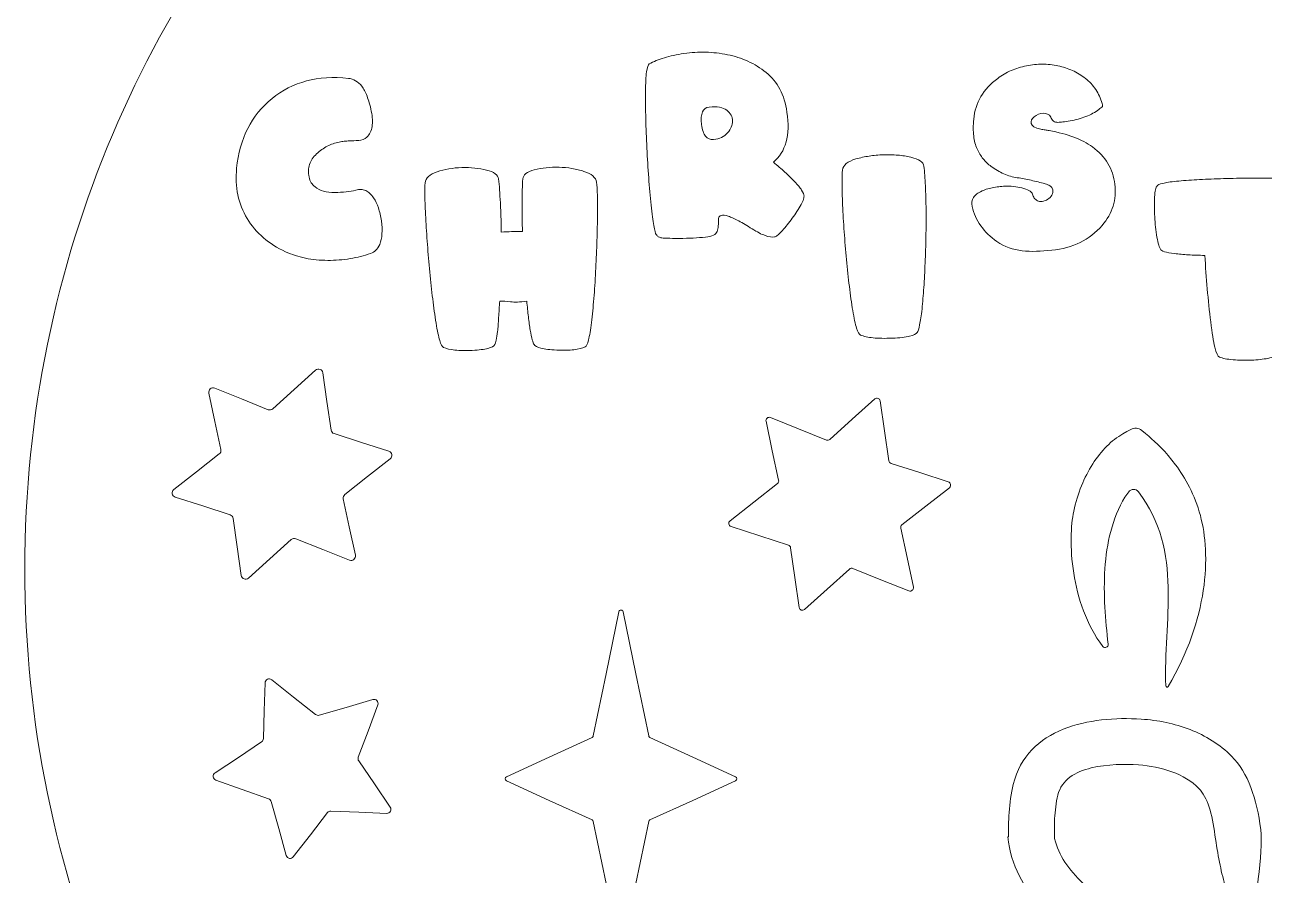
# Model space of a CAD drawing. Header units: inches. Extents: x -15.8 to -7.6, y -17.8 to -7.8.
# Drawn here: x -15.775 to -11.213, y -14.801 to -11.672 of the extents above; entities that cross this region are included whole.
import ezdxf

# ---------------------------------------------------------------- set-up
doc = ezdxf.new("R2010")
doc.units = ezdxf.units.IN
doc.header["$MEASUREMENT"] = 0
doc.layers.add('_U+0421_U+043B_U+043E_U+0439 1', color=7, linetype='Continuous')

# ---------------------------------------------------------------- blocks, each defined once
blk = doc.blocks.new('block 2')
at = {"layer": '_U+0421_U+043B_U+043E_U+0439 1', "lineweight": 0}
for points, knots in [([(-12.0964, -8.5201), (-12.3096, -8.051), (-12.8219, -7.8079), (-13.2484, -7.7804), (-13.675, -7.7529), (-14.0158, -7.941), (-13.8862, -8.3343), (-13.8533, -8.4345), (-13.8094, -8.551), (-13.7825, -8.6646), (-13.7555, -8.7781), (-13.7454, -8.8888), (-13.7802, -8.9773), (-13.8614, -9.1842), (-13.9328, -9.3203), (-13.9762, -9.4234), (-14.0196, -9.5264), (-14.0348, -9.5964), (-14.0037, -9.6712), (-13.9511, -9.7975), (-13.8723, -9.876), (-13.7764, -9.9181), (-13.6805, -9.9602), (-13.5674, -9.9659), (-13.4461, -9.9465), (-13.439, -9.9454), (-13.434, -9.9497), (-13.4324, -9.9551), (-13.4308, -9.9604), (-13.4325, -9.9669), (-13.439, -9.9699), (-13.6504, -10.0711), (-13.8517, -10.1897), (-14.0411, -10.324), (-14.2306, -10.4582), (-14.4081, -10.6081), (-14.5719, -10.7716), (-14.9436, -11.1429), (-15.2445, -11.585), (-15.4524, -12.076), (-15.6604, -12.567), (-15.7754, -13.1069), (-15.7754, -13.6736), (-15.7754, -14.2402), (-15.6604, -14.7799), (-15.4524, -15.2709), (-15.2445, -15.7619), (-14.9436, -16.2042), (-14.5719, -16.5756), (-14.2002, -16.9469), (-13.7575, -17.2474), (-13.2659, -17.4552), (-12.7743, -17.6629), (-12.2338, -17.7778), (-11.6667, -17.7778), (-11.0995, -17.7778), (-10.559, -17.6629), (-10.0674, -17.4552), (-9.5758, -17.2474), (-9.1331, -16.9469), (-8.7614, -16.5756), (-8.3897, -16.2042), (-8.0889, -15.7619), (-7.8809, -15.2709), (-7.673, -14.7799), (-7.5579, -14.2402), (-7.5579, -13.6736), (-7.5579, -13.1069), (-7.673, -12.567), (-7.8809, -12.076), (-8.0889, -11.585), (-8.3897, -11.1429), (-8.7614, -10.7716), (-8.9222, -10.6111), (-9.0962, -10.4637), (-9.2817, -10.3313), (-9.4672, -10.1989), (-9.6642, -10.0816), (-9.871, -9.9811), (-9.8755, -9.9789), (-9.8768, -9.9743), (-9.8756, -9.9705), (-9.8744, -9.9667), (-9.8709, -9.9636), (-9.8659, -9.9643), (-9.7491, -9.9802), (-9.6406, -9.972), (-9.5485, -9.9291), (-9.4564, -9.8861), (-9.3807, -9.8086), (-9.3297, -9.686), (-9.2985, -9.6112), (-9.3138, -9.5412), (-9.3572, -9.4382), (-9.4006, -9.3352), (-9.4722, -9.1991), (-9.5536, -8.9922), (-9.5883, -8.9036), (-9.5782, -8.793), (-9.5511, -8.6794), (-9.524, -8.5658), (-9.48, -8.4493), (-9.4471, -8.3491), (-9.3179, -7.957), (-9.6562, -7.7688), (-10.0808, -7.7948), (-10.5055, -7.8208), (-11.0165, -8.0611), (-11.2328, -8.5259), (-11.2333, -8.527), (-11.235, -8.5277), (-11.2368, -8.528), (-11.2385, -8.5283), (-11.2403, -8.5281), (-11.2409, -8.5275), (-11.2978, -8.4717), (-11.3644, -8.4282), (-11.4367, -8.3986), (-11.509, -8.369), (-11.587, -8.3534), (-11.6667, -8.3534), (-11.7446, -8.3534), (-11.821, -8.3684), (-11.8921, -8.3967), (-11.9631, -8.4251), (-12.0288, -8.4669), (-12.0852, -8.5205), (-12.0865, -8.5217), (-12.089, -8.5223), (-12.0913, -8.5222), (-12.0936, -8.5221), (-12.0958, -8.5214), (-12.0964, -8.5201)], [0, 0, 0, 0, 1, 1, 1, 2, 2, 2, 3, 3, 3, 4, 4, 4, 5, 5, 5, 6, 6, 6, 7, 7, 7, 8, 8, 8, 9, 9, 9, 10, 10, 10, 11, 11, 11, 12, 12, 12, 13, 13, 13, 14, 14, 14, 15, 15, 15, 16, 16, 16, 17, 17, 17, 18, 18, 18, 19, 19, 19, 20, 20, 20, 21, 21, 21, 22, 22, 22, 23, 23, 23, 24, 24, 24, 25, 25, 25, 26, 26, 26, 27, 27, 27, 28, 28, 28, 29, 29, 29, 30, 30, 30, 31, 31, 31, 32, 32, 32, 33, 33, 33, 34, 34, 34, 35, 35, 35, 36, 36, 36, 37, 37, 37, 38, 38, 38, 39, 39, 39, 40, 40, 40, 41, 41, 41, 42, 42, 42, 43, 43, 43, 44, 44, 44, 44]), ([(-13.0198, -12.1771), (-13.0048, -12.1894), (-12.9908, -12.2016), (-12.9778, -12.2136), (-12.9647, -12.2256), (-12.9526, -12.2375), (-12.9414, -12.2491), (-12.9302, -12.2608), (-12.9217, -12.271), (-12.9159, -12.2798), (-12.9102, -12.2886), (-12.9073, -12.2959), (-12.907, -12.3016), (-12.907, -12.3059), (-12.9082, -12.3112), (-12.9106, -12.3175), (-12.913, -12.3238), (-12.9166, -12.3311), (-12.9215, -12.3393), (-12.9263, -12.3476), (-12.9315, -12.356), (-12.9371, -12.3643), (-12.9427, -12.3727), (-12.9486, -12.3811), (-12.955, -12.3893), (-12.9611, -12.3976), (-12.9673, -12.4054), (-12.9733, -12.4127), (-12.9793, -12.42), (-12.9853, -12.4268), (-12.991, -12.433), (-12.9969, -12.4393), (-13.0019, -12.4439), (-13.006, -12.4469), (-13.01, -12.45), (-13.0131, -12.4516), (-13.0152, -12.452), (-13.0247, -12.4535), (-13.0364, -12.4519), (-13.0502, -12.447), (-13.0641, -12.4422), (-13.0801, -12.434), (-13.0983, -12.4224), (-13.1165, -12.4107), (-13.133, -12.4009), (-13.1476, -12.393), (-13.1622, -12.3852), (-13.175, -12.3794), (-13.1861, -12.3758), (-13.1969, -12.3722), (-13.2056, -12.3712), (-13.2116, -12.3727), (-13.2177, -12.3742), (-13.2211, -12.3781), (-13.2213, -12.3842), (-13.2217, -12.3946), (-13.2221, -12.4038), (-13.2229, -12.4118), (-13.2237, -12.4198), (-13.2249, -12.4266), (-13.2268, -12.4321), (-13.2289, -12.4376), (-13.2336, -12.4422), (-13.2408, -12.4457), (-13.248, -12.4492), (-13.2577, -12.4516), (-13.27, -12.4529), (-13.284, -12.4543), (-13.2991, -12.4555), (-13.3151, -12.4563), (-13.3312, -12.4571), (-13.3483, -12.4575), (-13.3663, -12.4575), (-13.3843, -12.4577), (-13.3991, -12.4575), (-13.4105, -12.457), (-13.4219, -12.4566), (-13.4299, -12.4558), (-13.4346, -12.455), (-13.438, -12.4543), (-13.4409, -12.4531), (-13.4436, -12.4512), (-13.4463, -12.4493), (-13.4488, -12.4467), (-13.4511, -12.4435), (-13.4539, -12.4395), (-13.4568, -12.4285), (-13.46, -12.4104), (-13.4631, -12.3924), (-13.4664, -12.3673), (-13.4698, -12.3351), (-13.4732, -12.3029), (-13.4762, -12.2692), (-13.4789, -12.2342), (-13.4815, -12.1992), (-13.4838, -12.1629), (-13.4855, -12.1254), (-13.4874, -12.0877), (-13.4887, -12.0516), (-13.4896, -12.017), (-13.4904, -11.9825), (-13.4908, -11.9494), (-13.4905, -11.9179), (-13.4903, -11.8863), (-13.4891, -11.8621), (-13.4868, -11.8451), (-13.4845, -11.8281), (-13.4812, -11.8183), (-13.477, -11.8158), (-13.4609, -11.8069), (-13.4422, -11.7992), (-13.4209, -11.7927), (-13.3996, -11.7862), (-13.3756, -11.7811), (-13.3489, -11.7772), (-13.3222, -11.7734), (-13.2955, -11.7718), (-13.2688, -11.7725), (-13.2422, -11.7732), (-13.2155, -11.7762), (-13.189, -11.7815), (-13.1625, -11.7868), (-13.1374, -11.7949), (-13.1137, -11.8059), (-13.0899, -11.8168), (-13.0675, -11.8306), (-13.0466, -11.8471), (-13.0258, -11.8637), (-13.0088, -11.8841), (-12.9959, -11.9084), (-12.9831, -11.9327), (-12.9743, -11.9609), (-12.9698, -11.9928), (-12.9637, -12.0354), (-12.9648, -12.0721), (-12.9732, -12.1028), (-12.9816, -12.1335), (-12.9972, -12.1583), (-13.0198, -12.1771), (-13.0198, -12.1771), (-13.0198, -12.1771), (-13.0198, -12.1771), (-13.0198, -12.1771), (-13.0198, -12.1771), (-13.0198, -12.1771)], [0, 0, 0, 0, 1, 1, 1, 2, 2, 2, 3, 3, 3, 4, 4, 4, 5, 5, 5, 6, 6, 6, 7, 7, 7, 8, 8, 8, 9, 9, 9, 10, 10, 10, 11, 11, 11, 12, 12, 12, 13, 13, 13, 14, 14, 14, 15, 15, 15, 16, 16, 16, 17, 17, 17, 18, 18, 18, 19, 19, 19, 20, 20, 20, 21, 21, 21, 22, 22, 22, 23, 23, 23, 24, 24, 24, 25, 25, 25, 26, 26, 26, 27, 27, 27, 28, 28, 28, 29, 29, 29, 30, 30, 30, 31, 31, 31, 32, 32, 32, 33, 33, 33, 34, 34, 34, 35, 35, 35, 36, 36, 36, 37, 37, 37, 38, 38, 38, 39, 39, 39, 40, 40, 40, 41, 41, 41, 42, 42, 42, 43, 43, 43, 44, 44, 44, 45, 45, 45, 46, 46, 46, 47, 47, 47, 48, 48, 48, 48]), ([(-11.9724, -12.0305), (-11.9756, -12.0308), (-11.9786, -12.0304), (-11.9814, -12.0296), (-11.9842, -12.0289), (-11.9868, -12.0276), (-11.9894, -12.0259), (-11.9923, -12.0238), (-11.994, -12.0213), (-11.9953, -12.0188), (-11.9966, -12.0164), (-11.9974, -12.0138), (-11.9987, -12.0115), (-12.0102, -11.9892), (-12.042, -11.9956), (-12.0596, -12.0098), (-12.0772, -12.0241), (-12.0805, -12.0462), (-12.0352, -12.0555), (-12.0301, -12.0566), (-12.025, -12.0575), (-12.0199, -12.0584), (-12.0148, -12.0593), (-12.0097, -12.0602), (-12.0046, -12.061), (-11.9709, -12.067), (-11.9408, -12.0749), (-11.9143, -12.0849), (-11.8878, -12.0949), (-11.8649, -12.107), (-11.8456, -12.1212), (-11.8214, -12.1386), (-11.8026, -12.1588), (-11.7888, -12.1817), (-11.7751, -12.2046), (-11.7665, -12.2303), (-11.7629, -12.2584), (-11.7593, -12.2866), (-11.7614, -12.3134), (-11.7693, -12.3387), (-11.7771, -12.364), (-11.7907, -12.3878), (-11.81, -12.4101), (-11.8327, -12.4366), (-11.8595, -12.4573), (-11.8904, -12.4725), (-11.9213, -12.4876), (-11.9563, -12.4971), (-11.9953, -12.5012), (-12.0341, -12.505), (-12.0704, -12.507), (-12.104, -12.503), (-12.1377, -12.499), (-12.1688, -12.4891), (-12.1972, -12.469), (-12.2213, -12.4518), (-12.2412, -12.4325), (-12.2564, -12.411), (-12.2717, -12.3895), (-12.2824, -12.3658), (-12.2883, -12.3398), (-12.2913, -12.3277), (-12.2896, -12.3169), (-12.2835, -12.3074), (-12.2773, -12.2979), (-12.2667, -12.2898), (-12.2519, -12.283), (-12.2453, -12.28), (-12.2383, -12.2774), (-12.231, -12.2752), (-12.2237, -12.2729), (-12.216, -12.2711), (-12.2082, -12.2699), (-12.2001, -12.2686), (-12.1923, -12.2675), (-12.1847, -12.2668), (-12.177, -12.2661), (-12.1696, -12.2656), (-12.1624, -12.2656), (-12.1503, -12.2654), (-12.1389, -12.2661), (-12.128, -12.2675), (-12.1172, -12.2689), (-12.1071, -12.2711), (-12.0975, -12.2741), (-12.0878, -12.2769), (-12.0801, -12.2802), (-12.0746, -12.2843), (-12.0691, -12.2883), (-12.0657, -12.293), (-12.0644, -12.2983), (-12.0632, -12.3038), (-12.0606, -12.3085), (-12.0571, -12.3123), (-12.0536, -12.3161), (-12.0492, -12.319), (-12.0441, -12.3207), (-12.0331, -12.3243), (-12.017, -12.3196), (-12.0055, -12.3104), (-11.9939, -12.3012), (-11.9868, -12.2875), (-11.9936, -12.2728), (-11.9951, -12.2694), (-11.9981, -12.2665), (-12.0025, -12.2638), (-12.0069, -12.2612), (-12.0127, -12.2589), (-12.0199, -12.2567), (-12.0371, -12.2519), (-12.0542, -12.2475), (-12.0712, -12.2438), (-12.0882, -12.24), (-12.1051, -12.2368), (-12.1221, -12.2343), (-12.1389, -12.2317), (-12.1553, -12.227), (-12.1714, -12.22), (-12.1874, -12.2131), (-12.2031, -12.204), (-12.2184, -12.1928), (-12.2294, -12.1849), (-12.2391, -12.1756), (-12.2477, -12.1648), (-12.2563, -12.154), (-12.2637, -12.1417), (-12.2701, -12.128), (-12.2763, -12.1144), (-12.2804, -12.0985), (-12.2825, -12.0804), (-12.2845, -12.0622), (-12.2845, -12.0418), (-12.2824, -12.0191), (-12.2794, -11.9886), (-12.2706, -11.9609), (-12.256, -11.9358), (-12.2413, -11.9108), (-12.2207, -11.8884), (-12.1942, -11.8687), (-12.1787, -11.8571), (-12.1622, -11.8474), (-12.1445, -11.8398), (-12.1269, -11.8321), (-12.1081, -11.8264), (-12.0882, -11.8226), (-12.0685, -11.8185), (-12.049, -11.8165), (-12.0297, -11.8165), (-12.0104, -11.8165), (-11.9913, -11.8185), (-11.9724, -11.8226), (-11.9538, -11.8264), (-11.9361, -11.8321), (-11.9192, -11.8398), (-11.9024, -11.8474), (-11.8865, -11.8571), (-11.8715, -11.8687), (-11.8564, -11.8804), (-11.8437, -11.8939), (-11.8334, -11.9094), (-11.823, -11.9249), (-11.8151, -11.9422), (-11.8096, -11.9615), (-11.8075, -11.9689), (-11.8075, -11.9716), (-11.8095, -11.9737), (-11.8116, -11.9758), (-11.8157, -11.9774), (-11.8219, -11.9827), (-11.8282, -11.988), (-11.8354, -11.9928), (-11.8434, -11.9973), (-11.8513, -12.0017), (-11.86, -12.0058), (-11.8694, -12.0094), (-11.8789, -12.0128), (-11.8886, -12.0158), (-11.8983, -12.0185), (-11.9081, -12.0211), (-11.9179, -12.0233), (-11.9279, -12.025), (-11.9379, -12.0267), (-11.9465, -12.028), (-11.954, -12.0289), (-11.9614, -12.0298), (-11.9675, -12.0303), (-11.9724, -12.0305), (-11.9724, -12.0305), (-11.9724, -12.0305), (-11.9724, -12.0305), (-11.9724, -12.0305), (-11.9724, -12.0305), (-11.9724, -12.0305)], [0, 0, 0, 0, 1, 1, 1, 2, 2, 2, 3, 3, 3, 4, 4, 4, 5, 5, 5, 6, 6, 6, 7, 7, 7, 8, 8, 8, 9, 9, 9, 10, 10, 10, 11, 11, 11, 12, 12, 12, 13, 13, 13, 14, 14, 14, 15, 15, 15, 16, 16, 16, 17, 17, 17, 18, 18, 18, 19, 19, 19, 20, 20, 20, 21, 21, 21, 22, 22, 22, 23, 23, 23, 24, 24, 24, 25, 25, 25, 26, 26, 26, 27, 27, 27, 28, 28, 28, 29, 29, 29, 30, 30, 30, 31, 31, 31, 32, 32, 32, 33, 33, 33, 34, 34, 34, 35, 35, 35, 36, 36, 36, 37, 37, 37, 38, 38, 38, 39, 39, 39, 40, 40, 40, 41, 41, 41, 42, 42, 42, 43, 43, 43, 44, 44, 44, 45, 45, 45, 46, 46, 46, 47, 47, 47, 48, 48, 48, 49, 49, 49, 50, 50, 50, 51, 51, 51, 52, 52, 52, 53, 53, 53, 54, 54, 54, 55, 55, 55, 56, 56, 56, 57, 57, 57, 58, 58, 58, 59, 59, 59, 60, 60, 60, 61, 61, 61, 62, 62, 62, 63, 63, 63, 64, 64, 64, 64]), ([(-14.5808, -12.0987), (-14.5872, -12.0992), (-14.5934, -12.0997), (-14.5996, -12.1004), (-14.6058, -12.1011), (-14.612, -12.1019), (-14.6181, -12.103), (-14.6334, -12.1059), (-14.648, -12.1111), (-14.6619, -12.1184), (-14.6758, -12.1257), (-14.6889, -12.1352), (-14.7012, -12.1466), (-14.7138, -12.158), (-14.7223, -12.171), (-14.7269, -12.1852), (-14.7316, -12.1995), (-14.7322, -12.215), (-14.7288, -12.2317), (-14.7273, -12.2396), (-14.7247, -12.2465), (-14.721, -12.2525), (-14.7172, -12.2585), (-14.7125, -12.2637), (-14.7068, -12.2682), (-14.6978, -12.2752), (-14.6874, -12.2805), (-14.6753, -12.2839), (-14.6633, -12.2873), (-14.6497, -12.2889), (-14.6347, -12.2885), (-14.6196, -12.2883), (-14.6055, -12.2877), (-14.5925, -12.2863), (-14.5794, -12.285), (-14.5675, -12.283), (-14.5566, -12.28), (-14.5503, -12.2783), (-14.5441, -12.2774), (-14.5381, -12.2775), (-14.5321, -12.2777), (-14.5263, -12.279), (-14.5206, -12.2817), (-14.5151, -12.2843), (-14.5099, -12.2879), (-14.505, -12.2924), (-14.5001, -12.297), (-14.4956, -12.3025), (-14.4913, -12.3088), (-14.4843, -12.3194), (-14.4785, -12.3317), (-14.4738, -12.3457), (-14.4691, -12.3598), (-14.4655, -12.3756), (-14.4629, -12.3931), (-14.4604, -12.4105), (-14.4596, -12.4264), (-14.4606, -12.4408), (-14.4616, -12.4552), (-14.4644, -12.4681), (-14.4689, -12.4795), (-14.4727, -12.4889), (-14.4774, -12.496), (-14.4831, -12.5014), (-14.4887, -12.5068), (-14.4951, -12.5105), (-14.5024, -12.513), (-14.5265, -12.5211), (-14.5517, -12.5275), (-14.5779, -12.5319), (-14.6042, -12.5363), (-14.6317, -12.5386), (-14.6605, -12.5384), (-14.6894, -12.5384), (-14.7166, -12.5357), (-14.7424, -12.5303), (-14.7681, -12.525), (-14.7924, -12.517), (-14.8153, -12.5067), (-14.8461, -12.4929), (-14.8733, -12.4757), (-14.8969, -12.4553), (-14.9206, -12.4349), (-14.9406, -12.4111), (-14.9569, -12.3842), (-14.9733, -12.3573), (-14.9847, -12.3284), (-14.9912, -12.2976), (-14.9977, -12.2668), (-14.9991, -12.2341), (-14.9955, -12.1996), (-14.99, -12.1447), (-14.9764, -12.096), (-14.9546, -12.0533), (-14.9329, -12.0105), (-14.9031, -11.9738), (-14.8654, -11.9429), (-14.8278, -11.9122), (-14.7855, -11.8907), (-14.7386, -11.8783), (-14.6917, -11.866), (-14.6402, -11.8628), (-14.5842, -11.8687), (-14.5749, -11.8696), (-14.5661, -11.8724), (-14.5578, -11.8773), (-14.5495, -11.8822), (-14.5418, -11.8891), (-14.5346, -11.898), (-14.5276, -11.9066), (-14.5212, -11.9186), (-14.5154, -11.9339), (-14.5097, -11.9491), (-14.5045, -11.9676), (-14.4998, -11.9895), (-14.4951, -12.0111), (-14.4942, -12.0299), (-14.497, -12.0458), (-14.4997, -12.0618), (-14.5062, -12.0748), (-14.5164, -12.0848), (-14.5242, -12.0926), (-14.5349, -12.0958), (-14.5464, -12.0972), (-14.5578, -12.0985), (-14.57, -12.0981), (-14.5808, -12.0987), (-14.5808, -12.0987), (-14.5808, -12.0987), (-14.5808, -12.0987), (-14.5808, -12.0987), (-14.5808, -12.0987), (-14.5808, -12.0987)], [0, 0, 0, 0, 1, 1, 1, 2, 2, 2, 3, 3, 3, 4, 4, 4, 5, 5, 5, 6, 6, 6, 7, 7, 7, 8, 8, 8, 9, 9, 9, 10, 10, 10, 11, 11, 11, 12, 12, 12, 13, 13, 13, 14, 14, 14, 15, 15, 15, 16, 16, 16, 17, 17, 17, 18, 18, 18, 19, 19, 19, 20, 20, 20, 21, 21, 21, 22, 22, 22, 23, 23, 23, 24, 24, 24, 25, 25, 25, 26, 26, 26, 27, 27, 27, 28, 28, 28, 29, 29, 29, 30, 30, 30, 31, 31, 31, 32, 32, 32, 33, 33, 33, 34, 34, 34, 35, 35, 35, 36, 36, 36, 37, 37, 37, 38, 38, 38, 39, 39, 39, 40, 40, 40, 41, 41, 41, 42, 42, 42, 43, 43, 43, 44, 44, 44, 44]), ([(-13.2399, -12.0937), (-13.2289, -12.0926), (-13.2192, -12.09), (-13.2106, -12.0858), (-13.2021, -12.0817), (-13.1948, -12.0761), (-13.1886, -12.0691), (-13.1825, -12.0623), (-13.1778, -12.0552), (-13.1747, -12.0479), (-13.1717, -12.0406), (-13.1702, -12.0331), (-13.1704, -12.0255), (-13.1704, -12.0178), (-13.1722, -12.0107), (-13.1757, -12.0042), (-13.1792, -11.9976), (-13.1844, -11.9916), (-13.1912, -11.9861), (-13.1982, -11.9806), (-13.2071, -11.9769), (-13.2179, -11.9749), (-13.2287, -11.9729), (-13.2414, -11.9727), (-13.256, -11.9742), (-13.2679, -11.9757), (-13.2762, -11.9817), (-13.2809, -11.9924), (-13.2856, -12.003), (-13.2868, -12.0183), (-13.2845, -12.0382), (-13.2819, -12.0581), (-13.2769, -12.0726), (-13.2695, -12.0818), (-13.2621, -12.091), (-13.2522, -12.0949), (-13.2399, -12.0937), (-13.2399, -12.0937), (-13.2399, -12.0937), (-13.2399, -12.0937), (-13.2399, -12.0937), (-13.2399, -12.0937), (-13.2399, -12.0937)], [0, 0, 0, 0, 1, 1, 1, 2, 2, 2, 3, 3, 3, 4, 4, 4, 5, 5, 5, 6, 6, 6, 7, 7, 7, 8, 8, 8, 9, 9, 9, 10, 10, 10, 11, 11, 11, 12, 12, 12, 13, 13, 13, 14, 14, 14, 14]), ([(-12.4906, -12.804), (-12.494, -12.8095), (-12.5031, -12.8142), (-12.5183, -12.8177), (-12.5334, -12.8213), (-12.5546, -12.8237), (-12.5822, -12.8248), (-12.6096, -12.8258), (-12.633, -12.8254), (-12.6524, -12.8235), (-12.6719, -12.8216), (-12.6874, -12.8182), (-12.6988, -12.8133), (-12.7039, -12.8112), (-12.7089, -12.8026), (-12.7137, -12.7876), (-12.7185, -12.7726), (-12.7232, -12.7511), (-12.7277, -12.7231), (-12.7321, -12.6954), (-12.7364, -12.6658), (-12.7403, -12.6345), (-12.7442, -12.6032), (-12.7478, -12.5702), (-12.751, -12.5355), (-12.7542, -12.5007), (-12.7569, -12.4666), (-12.7593, -12.4332), (-12.7616, -12.3997), (-12.7635, -12.3669), (-12.765, -12.3347), (-12.7665, -12.3025), (-12.7672, -12.2757), (-12.7673, -12.2543), (-12.7673, -12.2328), (-12.7667, -12.2167), (-12.7654, -12.2059), (-12.7643, -12.197), (-12.7597, -12.1892), (-12.7515, -12.1824), (-12.7432, -12.1756), (-12.7315, -12.1699), (-12.7162, -12.1652), (-12.7007, -12.1608), (-12.6845, -12.1572), (-12.6676, -12.1546), (-12.6507, -12.152), (-12.6331, -12.1504), (-12.6149, -12.15), (-12.5964, -12.1494), (-12.5788, -12.1498), (-12.562, -12.1513), (-12.5452, -12.1527), (-12.5292, -12.1553), (-12.5139, -12.1589), (-12.4987, -12.1625), (-12.487, -12.1669), (-12.479, -12.1724), (-12.4709, -12.1778), (-12.4664, -12.1843), (-12.4656, -12.1919), (-12.4633, -12.2129), (-12.4615, -12.2368), (-12.4602, -12.2637), (-12.4589, -12.2906), (-12.4582, -12.3205), (-12.458, -12.3533), (-12.4578, -12.3861), (-12.4579, -12.4188), (-12.4584, -12.4512), (-12.4589, -12.4836), (-12.4599, -12.5158), (-12.4614, -12.5477), (-12.4626, -12.5797), (-12.4642, -12.6098), (-12.4661, -12.638), (-12.468, -12.6662), (-12.4703, -12.6926), (-12.4728, -12.7172), (-12.4756, -12.7417), (-12.4785, -12.7611), (-12.4816, -12.7755), (-12.4846, -12.7899), (-12.4876, -12.7994), (-12.4906, -12.804), (-12.4906, -12.804), (-12.4906, -12.804), (-12.4906, -12.804), (-12.4906, -12.804), (-12.4906, -12.804), (-12.4906, -12.804)], [0, 0, 0, 0, 1, 1, 1, 2, 2, 2, 3, 3, 3, 4, 4, 4, 5, 5, 5, 6, 6, 6, 7, 7, 7, 8, 8, 8, 9, 9, 9, 10, 10, 10, 11, 11, 11, 12, 12, 12, 13, 13, 13, 14, 14, 14, 15, 15, 15, 16, 16, 16, 17, 17, 17, 18, 18, 18, 19, 19, 19, 20, 20, 20, 21, 21, 21, 22, 22, 22, 23, 23, 23, 24, 24, 24, 25, 25, 25, 26, 26, 26, 27, 27, 27, 28, 28, 28, 29, 29, 29, 30, 30, 30, 30]), ([(-14.0456, -12.8485), (-14.0486, -12.8542), (-14.0569, -12.8589), (-14.0706, -12.8624), (-14.0843, -12.866), (-14.1035, -12.8684), (-14.1283, -12.8697), (-14.1531, -12.8707), (-14.1743, -12.8704), (-14.1919, -12.8686), (-14.2095, -12.8668), (-14.2235, -12.8635), (-14.2339, -12.8587), (-14.2388, -12.8565), (-14.2435, -12.848), (-14.248, -12.833), (-14.2526, -12.818), (-14.257, -12.7966), (-14.2615, -12.7689), (-14.2659, -12.7411), (-14.2701, -12.7116), (-14.2739, -12.6803), (-14.2778, -12.6491), (-14.2814, -12.6162), (-14.2848, -12.5816), (-14.288, -12.5471), (-14.2909, -12.5131), (-14.2933, -12.4798), (-14.2958, -12.4464), (-14.298, -12.4137), (-14.2997, -12.3817), (-14.3014, -12.3497), (-14.3024, -12.323), (-14.3028, -12.3016), (-14.3032, -12.2802), (-14.3028, -12.2642), (-14.3018, -12.2534), (-14.3011, -12.2445), (-14.2971, -12.2366), (-14.2897, -12.2298), (-14.2824, -12.2231), (-14.2717, -12.2173), (-14.2577, -12.2127), (-14.2439, -12.208), (-14.2294, -12.2043), (-14.2142, -12.2017), (-14.1989, -12.199), (-14.183, -12.1974), (-14.1665, -12.197), (-14.15, -12.1966), (-14.1342, -12.1971), (-14.119, -12.1986), (-14.1038, -12.2001), (-14.0893, -12.2025), (-14.0753, -12.2059), (-14.0615, -12.2095), (-14.0509, -12.214), (-14.0436, -12.2194), (-14.0362, -12.2248), (-14.0321, -12.2311), (-14.0312, -12.2385), (-14.03, -12.2508), (-14.0288, -12.2643), (-14.0277, -12.2789), (-14.0267, -12.2936), (-14.0257, -12.3095), (-14.0249, -12.3266), (-14.024, -12.3436), (-14.0233, -12.361), (-14.0227, -12.379), (-14.0221, -12.3969), (-14.0217, -12.4154), (-14.0215, -12.4342), (-14.009, -12.4336), (-13.9962, -12.4331), (-13.9833, -12.4326), (-13.9703, -12.4322), (-13.957, -12.4319), (-13.9434, -12.4317), (-13.9441, -12.4128), (-13.9445, -12.3946), (-13.9448, -12.3769), (-13.945, -12.3592), (-13.9451, -12.3421), (-13.9451, -12.3254), (-13.9449, -12.3086), (-13.9446, -12.2931), (-13.9441, -12.2786), (-13.9437, -12.2642), (-13.943, -12.2508), (-13.9422, -12.2385), (-13.9417, -12.2311), (-13.9379, -12.2245), (-13.9308, -12.2189), (-13.9237, -12.2133), (-13.9133, -12.2087), (-13.8998, -12.2051), (-13.886, -12.2015), (-13.8716, -12.1989), (-13.8565, -12.1974), (-13.8414, -12.1958), (-13.8256, -12.1953), (-13.809, -12.1957), (-13.7925, -12.1962), (-13.7766, -12.1976), (-13.7613, -12.2002), (-13.7459, -12.2027), (-13.7312, -12.2063), (-13.717, -12.211), (-13.703, -12.2154), (-13.6921, -12.2211), (-13.6843, -12.2278), (-13.6766, -12.2345), (-13.672, -12.2423), (-13.6708, -12.2512), (-13.6693, -12.262), (-13.6683, -12.2782), (-13.6678, -12.2997), (-13.6673, -12.3212), (-13.6672, -12.348), (-13.6674, -12.38), (-13.6678, -12.412), (-13.6685, -12.4447), (-13.6697, -12.4781), (-13.6708, -12.5114), (-13.6723, -12.5454), (-13.6742, -12.5799), (-13.6759, -12.6147), (-13.6781, -12.6476), (-13.6807, -12.6788), (-13.6833, -12.71), (-13.6863, -12.7394), (-13.6894, -12.7672), (-13.6928, -12.7949), (-13.6964, -12.8163), (-13.7003, -12.8313), (-13.7042, -12.8463), (-13.7083, -12.8548), (-13.7128, -12.857), (-13.7227, -12.8618), (-13.7365, -12.8652), (-13.754, -12.8671), (-13.7715, -12.869), (-13.7927, -12.8695), (-13.8175, -12.8684), (-13.8423, -12.8673), (-13.8615, -12.865), (-13.8753, -12.8616), (-13.8892, -12.8581), (-13.8976, -12.8536), (-13.901, -12.8481), (-13.9029, -12.8449), (-13.9053, -12.839), (-13.9077, -12.8302), (-13.9102, -12.8214), (-13.9127, -12.8097), (-13.915, -12.7951), (-13.9174, -12.7803), (-13.9196, -12.764), (-13.9217, -12.7461), (-13.9238, -12.7283), (-13.9258, -12.7089), (-13.9278, -12.688), (-13.9536, -12.693), (-13.9725, -12.6924), (-13.9879, -12.6909), (-14.0033, -12.6893), (-14.0153, -12.6869), (-14.0274, -12.6884), (-14.0287, -12.7076), (-14.0298, -12.729), (-14.0311, -12.7488), (-14.0323, -12.7686), (-14.0336, -12.7869), (-14.035, -12.7998), (-14.0367, -12.8129), (-14.0385, -12.8235), (-14.0403, -12.8316), (-14.0421, -12.8397), (-14.0439, -12.8453), (-14.0456, -12.8485), (-14.0456, -12.8485), (-14.0456, -12.8485), (-14.0456, -12.8485), (-14.0456, -12.8485), (-14.0456, -12.8485), (-14.0456, -12.8485)], [0, 0, 0, 0, 1, 1, 1, 2, 2, 2, 3, 3, 3, 4, 4, 4, 5, 5, 5, 6, 6, 6, 7, 7, 7, 8, 8, 8, 9, 9, 9, 10, 10, 10, 11, 11, 11, 12, 12, 12, 13, 13, 13, 14, 14, 14, 15, 15, 15, 16, 16, 16, 17, 17, 17, 18, 18, 18, 19, 19, 19, 20, 20, 20, 21, 21, 21, 22, 22, 22, 23, 23, 23, 24, 24, 24, 25, 25, 25, 26, 26, 26, 27, 27, 27, 28, 28, 28, 29, 29, 29, 30, 30, 30, 31, 31, 31, 32, 32, 32, 33, 33, 33, 34, 34, 34, 35, 35, 35, 36, 36, 36, 37, 37, 37, 38, 38, 38, 39, 39, 39, 40, 40, 40, 41, 41, 41, 42, 42, 42, 43, 43, 43, 44, 44, 44, 45, 45, 45, 46, 46, 46, 47, 47, 47, 48, 48, 48, 49, 49, 49, 50, 50, 50, 51, 51, 51, 52, 52, 52, 53, 53, 53, 54, 54, 54, 55, 55, 55, 56, 56, 56, 57, 57, 57, 58, 58, 58, 59, 59, 59, 60, 60, 60, 61, 61, 61, 62, 62, 62, 62]), ([(-11.1671, -12.8849), (-11.169, -12.8877), (-11.1725, -12.8903), (-11.1778, -12.8927), (-11.1831, -12.8951), (-11.1902, -12.8972), (-11.1994, -12.8989), (-11.2083, -12.9006), (-11.2178, -12.902), (-11.228, -12.9031), (-11.2382, -12.9042), (-11.249, -12.905), (-11.2604, -12.9057), (-11.2717, -12.9061), (-11.2829, -12.9061), (-11.2941, -12.9058), (-11.3054, -12.9055), (-11.3166, -12.9048), (-11.3278, -12.904), (-11.3389, -12.9031), (-11.3485, -12.9019), (-11.3568, -12.9002), (-11.3652, -12.8986), (-11.3722, -12.8966), (-11.3779, -12.8942), (-11.384, -12.8915), (-11.3898, -12.8794), (-11.3951, -12.8579), (-11.4005, -12.8364), (-11.4054, -12.8055), (-11.4101, -12.765), (-11.415, -12.7248), (-11.4192, -12.6842), (-11.4228, -12.6434), (-11.4264, -12.6026), (-11.4294, -12.5615), (-11.4317, -12.5202), (-11.4534, -12.5198), (-11.4735, -12.519), (-11.4922, -12.5179), (-11.5108, -12.5168), (-11.528, -12.5153), (-11.5437, -12.5134), (-11.5594, -12.5117), (-11.5715, -12.5095), (-11.5801, -12.5068), (-11.5886, -12.5041), (-11.5937, -12.5009), (-11.5954, -12.4973), (-11.5982, -12.4918), (-11.6007, -12.4846), (-11.6031, -12.4757), (-11.6054, -12.4668), (-11.6075, -12.4562), (-11.6094, -12.444), (-11.6113, -12.4317), (-11.6129, -12.4192), (-11.6141, -12.4065), (-11.6154, -12.3939), (-11.6162, -12.3811), (-11.6166, -12.3681), (-11.6173, -12.3552), (-11.6176, -12.3429), (-11.6175, -12.3312), (-11.6175, -12.3195), (-11.6171, -12.3084), (-11.6162, -12.2978), (-11.6154, -12.2875), (-11.614, -12.2794), (-11.6121, -12.2735), (-11.6103, -12.2675), (-11.6079, -12.2637), (-11.6052, -12.2618), (-11.6007, -12.2589), (-11.5914, -12.2558), (-11.5771, -12.253), (-11.5628, -12.2502), (-11.5435, -12.2476), (-11.5191, -12.2457), (-11.4947, -12.2438), (-11.4685, -12.2421), (-11.4405, -12.2407), (-11.4124, -12.2393), (-11.3825, -12.2381), (-11.3507, -12.2373), (-11.3191, -12.2364), (-11.2872, -12.2359), (-11.255, -12.2357), (-11.2228, -12.2355), (-11.1902, -12.2356), (-11.1574, -12.236), (-11.1247, -12.2362), (-11.0949, -12.2367), (-11.0681, -12.2376), (-11.0412, -12.2384), (-11.0172, -12.2396), (-10.9962, -12.2411), (-10.988, -12.2415), (-10.981, -12.2453), (-10.9752, -12.2525), (-10.9695, -12.2596), (-10.9651, -12.2701), (-10.9619, -12.2838), (-10.9589, -12.2976), (-10.9569, -12.312), (-10.9558, -12.3271), (-10.9548, -12.3421), (-10.9547, -12.3578), (-10.9555, -12.3741), (-10.9564, -12.3904), (-10.9579, -12.4184), (-10.9627, -12.443), (-10.9675, -12.4676), (-10.9757, -12.4887), (-10.9899, -12.491), (-10.9899, -12.491), (-11.0482, -12.5009), (-11.0482, -12.5009), (-11.0482, -12.5009), (-11.1065, -12.5109), (-11.1065, -12.5109), (-11.1065, -12.5109), (-11.122, -12.5134), (-11.122, -12.5134), (-11.122, -12.5134), (-11.1374, -12.516), (-11.1374, -12.516), (-11.1379, -12.5571), (-11.1388, -12.5974), (-11.1404, -12.637), (-11.1419, -12.6766), (-11.144, -12.7155), (-11.1468, -12.7536), (-11.1493, -12.7919), (-11.1524, -12.8219), (-11.1558, -12.8437), (-11.1593, -12.8655), (-11.1631, -12.8792), (-11.1671, -12.8849), (-11.1671, -12.8849), (-11.1671, -12.8849), (-11.1671, -12.8849), (-11.1671, -12.8849), (-11.1671, -12.8849), (-11.1671, -12.8849)], [0, 0, 0, 0, 1, 1, 1, 2, 2, 2, 3, 3, 3, 4, 4, 4, 5, 5, 5, 6, 6, 6, 7, 7, 7, 8, 8, 8, 9, 9, 9, 10, 10, 10, 11, 11, 11, 12, 12, 12, 13, 13, 13, 14, 14, 14, 15, 15, 15, 16, 16, 16, 17, 17, 17, 18, 18, 18, 19, 19, 19, 20, 20, 20, 21, 21, 21, 22, 22, 22, 23, 23, 23, 24, 24, 24, 25, 25, 25, 26, 26, 26, 27, 27, 27, 28, 28, 28, 29, 29, 29, 30, 30, 30, 31, 31, 31, 32, 32, 32, 33, 33, 33, 34, 34, 34, 35, 35, 35, 36, 36, 36, 37, 37, 37, 38, 38, 38, 39, 39, 39, 40, 40, 40, 41, 41, 41, 42, 42, 42, 43, 43, 43, 44, 44, 44, 45, 45, 45, 46, 46, 46, 47, 47, 47, 48, 48, 48, 48]), ([(-14.6783, -12.9523), (-14.6783, -12.9523), (-14.6631, -13.0575), (-14.6631, -13.0575), (-14.6631, -13.0575), (-14.648, -13.1627), (-14.648, -13.1627), (-14.6475, -13.1657), (-14.6462, -13.1685), (-14.6444, -13.1707), (-14.6425, -13.1729), (-14.64, -13.1747), (-14.637, -13.1756), (-14.637, -13.1756), (-14.5361, -13.2082), (-14.5361, -13.2082), (-14.5361, -13.2082), (-14.4351, -13.2408), (-14.4351, -13.2408), (-14.429, -13.2428), (-14.4253, -13.2478), (-14.4243, -13.2532), (-14.4233, -13.2587), (-14.4251, -13.2647), (-14.4301, -13.2686), (-14.4301, -13.2686), (-14.5136, -13.3342), (-14.5136, -13.3342), (-14.5136, -13.3342), (-14.5971, -13.3998), (-14.5971, -13.3998), (-14.5995, -13.4017), (-14.6013, -13.4041), (-14.6023, -13.4069), (-14.6033, -13.4097), (-14.6035, -13.4127), (-14.6029, -13.4157), (-14.6029, -13.4157), (-14.5808, -13.5194), (-14.5808, -13.5194), (-14.5808, -13.5194), (-14.5586, -13.6232), (-14.5586, -13.6232), (-14.5573, -13.6294), (-14.5597, -13.6352), (-14.564, -13.6387), (-14.5682, -13.6423), (-14.5743, -13.6437), (-14.5802, -13.6414), (-14.5802, -13.6414), (-14.6789, -13.6019), (-14.6789, -13.6019), (-14.6789, -13.6019), (-14.7777, -13.5625), (-14.7777, -13.5625), (-14.7805, -13.5614), (-14.7835, -13.5611), (-14.7864, -13.5616), (-14.7893, -13.5622), (-14.792, -13.5635), (-14.7943, -13.5655), (-14.7943, -13.5655), (-14.8732, -13.6364), (-14.8732, -13.6364), (-14.8732, -13.6364), (-14.952, -13.7074), (-14.952, -13.7074), (-14.9568, -13.7117), (-14.963, -13.7124), (-14.9682, -13.7105), (-14.9734, -13.7086), (-14.9777, -13.7041), (-14.9786, -13.6978), (-14.9786, -13.6978), (-14.9936, -13.5928), (-14.9936, -13.5928), (-14.9936, -13.5928), (-15.0085, -13.4878), (-15.0085, -13.4878), (-15.009, -13.4848), (-15.0103, -13.482), (-15.0121, -13.4798), (-15.014, -13.4775), (-15.0165, -13.4758), (-15.0194, -13.4749), (-15.0194, -13.4749), (-15.1206, -13.4421), (-15.1206, -13.4421), (-15.1206, -13.4421), (-15.2218, -13.4093), (-15.2218, -13.4093), (-15.2279, -13.4073), (-15.2316, -13.4023), (-15.2326, -13.3969), (-15.2336, -13.3914), (-15.2317, -13.3854), (-15.2267, -13.3815), (-15.2267, -13.3815), (-15.143, -13.3161), (-15.143, -13.3161), (-15.143, -13.3161), (-15.0594, -13.2507), (-15.0594, -13.2507), (-15.057, -13.2488), (-15.0552, -13.2463), (-15.0542, -13.2436), (-15.0532, -13.2408), (-15.053, -13.2378), (-15.0536, -13.2348), (-15.0536, -13.2348), (-15.0757, -13.1309), (-15.0757, -13.1309), (-15.0757, -13.1309), (-15.0978, -13.027), (-15.0978, -13.027), (-15.0992, -13.0207), (-15.0967, -13.015), (-15.0925, -13.0114), (-15.0882, -13.0078), (-15.0822, -13.0064), (-15.0762, -13.0088), (-15.0762, -13.0088), (-14.9778, -13.0483), (-14.9778, -13.0483), (-14.9778, -13.0483), (-14.8793, -13.0879), (-14.8793, -13.0879), (-14.8764, -13.089), (-14.8734, -13.0893), (-14.8705, -13.0888), (-14.8676, -13.0883), (-14.8649, -13.087), (-14.8626, -13.0849), (-14.8626, -13.0849), (-14.7837, -13.0138), (-14.7837, -13.0138), (-14.7837, -13.0138), (-14.7048, -12.9427), (-14.7048, -12.9427), (-14.7001, -12.9384), (-14.6939, -12.9376), (-14.6887, -12.9395), (-14.6835, -12.9414), (-14.6792, -12.946), (-14.6783, -12.9523)], [0, 0, 0, 0, 1, 1, 1, 2, 2, 2, 3, 3, 3, 4, 4, 4, 5, 5, 5, 6, 6, 6, 7, 7, 7, 8, 8, 8, 9, 9, 9, 10, 10, 10, 11, 11, 11, 12, 12, 12, 13, 13, 13, 14, 14, 14, 15, 15, 15, 16, 16, 16, 17, 17, 17, 18, 18, 18, 19, 19, 19, 20, 20, 20, 21, 21, 21, 22, 22, 22, 23, 23, 23, 24, 24, 24, 25, 25, 25, 26, 26, 26, 27, 27, 27, 28, 28, 28, 29, 29, 29, 30, 30, 30, 31, 31, 31, 32, 32, 32, 33, 33, 33, 34, 34, 34, 35, 35, 35, 36, 36, 36, 37, 37, 37, 38, 38, 38, 39, 39, 39, 40, 40, 40, 41, 41, 41, 42, 42, 42, 43, 43, 43, 44, 44, 44, 45, 45, 45, 46, 46, 46, 47, 47, 47, 48, 48, 48, 48]), ([(-12.6265, -13.0558), (-12.6265, -13.0558), (-12.6108, -13.1657), (-12.6108, -13.1657), (-12.6108, -13.1657), (-12.5952, -13.2755), (-12.5952, -13.2755), (-12.5948, -13.2779), (-12.5939, -13.28), (-12.5924, -13.2817), (-12.591, -13.2834), (-12.589, -13.2847), (-12.5868, -13.2854), (-12.5868, -13.2854), (-12.4814, -13.3195), (-12.4814, -13.3195), (-12.4814, -13.3195), (-12.3759, -13.3536), (-12.3759, -13.3536), (-12.3712, -13.3551), (-12.3684, -13.3589), (-12.3676, -13.363), (-12.3669, -13.3672), (-12.3683, -13.3718), (-12.3721, -13.3748), (-12.3721, -13.3748), (-12.4593, -13.4433), (-12.4593, -13.4433), (-12.4593, -13.4433), (-12.5465, -13.5118), (-12.5465, -13.5118), (-12.5484, -13.5132), (-12.5497, -13.5151), (-12.5505, -13.5172), (-12.5512, -13.5193), (-12.5514, -13.5217), (-12.5509, -13.5239), (-12.5509, -13.5239), (-12.5278, -13.6323), (-12.5278, -13.6323), (-12.5278, -13.6323), (-12.5047, -13.7406), (-12.5047, -13.7406), (-12.5037, -13.7454), (-12.5056, -13.7498), (-12.5088, -13.7525), (-12.512, -13.7552), (-12.5167, -13.7563), (-12.5212, -13.7545), (-12.5212, -13.7545), (-12.6241, -13.7134), (-12.6241, -13.7134), (-12.6241, -13.7134), (-12.727, -13.6722), (-12.727, -13.6722), (-12.7291, -13.6714), (-12.7314, -13.6711), (-12.7336, -13.6715), (-12.7358, -13.6719), (-12.7379, -13.6729), (-12.7397, -13.6745), (-12.7397, -13.6745), (-12.8223, -13.7486), (-12.8223, -13.7486), (-12.8223, -13.7486), (-12.9049, -13.8227), (-12.9049, -13.8227), (-12.9085, -13.826), (-12.9132, -13.8266), (-12.9172, -13.8251), (-12.9212, -13.8237), (-12.9244, -13.8202), (-12.9251, -13.8154), (-12.9251, -13.8154), (-12.9408, -13.7057), (-12.9408, -13.7057), (-12.9408, -13.7057), (-12.9564, -13.596), (-12.9564, -13.596), (-12.9568, -13.5937), (-12.9577, -13.5916), (-12.9592, -13.5899), (-12.9606, -13.5882), (-12.9625, -13.5869), (-12.9647, -13.5861), (-12.9647, -13.5861), (-13.0702, -13.5519), (-13.0702, -13.5519), (-13.0702, -13.5519), (-13.1757, -13.5176), (-13.1757, -13.5176), (-13.1804, -13.5161), (-13.1833, -13.5123), (-13.184, -13.5082), (-13.1847, -13.504), (-13.1834, -13.4994), (-13.1795, -13.4964), (-13.1795, -13.4964), (-13.0923, -13.4279), (-13.0923, -13.4279), (-13.0923, -13.4279), (-13.0051, -13.3594), (-13.0051, -13.3594), (-13.0032, -13.3579), (-13.0019, -13.356), (-13.0011, -13.3539), (-13.0003, -13.3518), (-13.0002, -13.3495), (-13.0007, -13.3472), (-13.0007, -13.3472), (-13.0238, -13.2389), (-13.0238, -13.2389), (-13.0238, -13.2389), (-13.0469, -13.1306), (-13.0469, -13.1306), (-13.0479, -13.1258), (-13.046, -13.1214), (-13.0428, -13.1187), (-13.0395, -13.116), (-13.0349, -13.1149), (-13.0304, -13.1167), (-13.0304, -13.1167), (-12.9275, -13.158), (-12.9275, -13.158), (-12.9275, -13.158), (-12.8246, -13.1994), (-12.8246, -13.1994), (-12.8225, -13.2002), (-12.8202, -13.2004), (-12.8179, -13.2), (-12.8157, -13.1997), (-12.8136, -13.1987), (-12.8119, -13.1971), (-12.8119, -13.1971), (-12.7293, -13.1228), (-12.7293, -13.1228), (-12.7293, -13.1228), (-12.6467, -13.0485), (-12.6467, -13.0485), (-12.6431, -13.0452), (-12.6384, -13.0446), (-12.6344, -13.0461), (-12.6304, -13.0475), (-12.6272, -13.051), (-12.6265, -13.0558)], [0, 0, 0, 0, 1, 1, 1, 2, 2, 2, 3, 3, 3, 4, 4, 4, 5, 5, 5, 6, 6, 6, 7, 7, 7, 8, 8, 8, 9, 9, 9, 10, 10, 10, 11, 11, 11, 12, 12, 12, 13, 13, 13, 14, 14, 14, 15, 15, 15, 16, 16, 16, 17, 17, 17, 18, 18, 18, 19, 19, 19, 20, 20, 20, 21, 21, 21, 22, 22, 22, 23, 23, 23, 24, 24, 24, 25, 25, 25, 26, 26, 26, 27, 27, 27, 28, 28, 28, 29, 29, 29, 30, 30, 30, 31, 31, 31, 32, 32, 32, 33, 33, 33, 34, 34, 34, 35, 35, 35, 36, 36, 36, 37, 37, 37, 38, 38, 38, 39, 39, 39, 40, 40, 40, 41, 41, 41, 42, 42, 42, 43, 43, 43, 44, 44, 44, 45, 45, 45, 46, 46, 46, 47, 47, 47, 48, 48, 48, 48]), ([(-11.7258, -13.4097), (-11.7729, -13.4882), (-11.7934, -13.5796), (-11.7996, -13.6733), (-11.8058, -13.767), (-11.7977, -13.863), (-11.7877, -13.9506), (-11.7871, -13.9562), (-11.7903, -13.9604), (-11.7946, -13.9622), (-11.7988, -13.9639), (-11.8041, -13.9631), (-11.8075, -13.9587), (-11.8677, -13.8791), (-11.9, -13.7805), (-11.9144, -13.6889), (-11.9289, -13.5974), (-11.9255, -13.513), (-11.9143, -13.4618), (-11.9001, -13.3962), (-11.8757, -13.3366), (-11.8445, -13.2875), (-11.8132, -13.2385), (-11.775, -13.2001), (-11.7332, -13.1768), (-11.7332, -13.1768), (-11.7189, -13.1687), (-11.7189, -13.1687), (-11.7189, -13.1687), (-11.7046, -13.1606), (-11.7046, -13.1606), (-11.698, -13.157), (-11.6906, -13.1555), (-11.6835, -13.1561), (-11.6763, -13.1568), (-11.6693, -13.1595), (-11.6635, -13.1643), (-11.6635, -13.1643), (-11.6507, -13.175), (-11.6507, -13.175), (-11.6507, -13.175), (-11.6378, -13.1857), (-11.6378, -13.1857), (-11.612, -13.2075), (-11.5751, -13.2422), (-11.5394, -13.2906), (-11.5037, -13.339), (-11.4693, -13.4011), (-11.4483, -13.4775), (-11.4283, -13.5504), (-11.4213, -13.6454), (-11.4375, -13.7532), (-11.4537, -13.8611), (-11.4932, -13.9818), (-11.5662, -14.1061), (-11.5675, -14.1083), (-11.5698, -14.1089), (-11.5719, -14.1084), (-11.574, -14.108), (-11.5758, -14.1063), (-11.5759, -14.1038), (-11.5803, -13.9865), (-11.5635, -13.8627), (-11.5666, -13.7409), (-11.5696, -13.6191), (-11.5925, -13.4993), (-11.6761, -13.3899), (-11.6807, -13.384), (-11.6875, -13.381), (-11.6943, -13.3811), (-11.701, -13.3812), (-11.7078, -13.3843), (-11.7121, -13.3905), (-11.7121, -13.3905), (-11.719, -13.4001), (-11.719, -13.4001), (-11.719, -13.4001), (-11.7258, -13.4097), (-11.7258, -13.4097)], [0, 0, 0, 0, 1, 1, 1, 2, 2, 2, 3, 3, 3, 4, 4, 4, 5, 5, 5, 6, 6, 6, 7, 7, 7, 8, 8, 8, 9, 9, 9, 10, 10, 10, 11, 11, 11, 12, 12, 12, 13, 13, 13, 14, 14, 14, 15, 15, 15, 16, 16, 16, 17, 17, 17, 18, 18, 18, 19, 19, 19, 20, 20, 20, 21, 21, 21, 22, 22, 22, 23, 23, 23, 24, 24, 24, 25, 25, 25, 26, 26, 26, 26]), ([(-13.5731, -13.8314), (-13.5731, -13.8314), (-13.5258, -14.06), (-13.5258, -14.06), (-13.5258, -14.06), (-13.4786, -14.2885), (-13.4786, -14.2885), (-13.4784, -14.2898), (-13.4778, -14.2909), (-13.4771, -14.2919), (-13.4763, -14.2929), (-13.4753, -14.2937), (-13.4742, -14.2942), (-13.4742, -14.2942), (-13.3166, -14.3664), (-13.3166, -14.3664), (-13.3166, -14.3664), (-13.1591, -14.4386), (-13.1591, -14.4386), (-13.156, -14.44), (-13.1544, -14.4429), (-13.1544, -14.4458), (-13.1544, -14.4488), (-13.156, -14.4517), (-13.1591, -14.4531), (-13.1591, -14.4531), (-13.3166, -14.5253), (-13.3166, -14.5253), (-13.3166, -14.5253), (-13.4742, -14.5975), (-13.4742, -14.5975), (-13.4753, -14.598), (-13.4763, -14.5988), (-13.4771, -14.5998), (-13.4778, -14.6007), (-13.4784, -14.6019), (-13.4786, -14.6031), (-13.4786, -14.6031), (-13.5258, -14.8317), (-13.5258, -14.8317), (-13.5258, -14.8317), (-13.5731, -15.0603), (-13.5731, -15.0603), (-13.5739, -15.0645), (-13.5774, -15.0667), (-13.5809, -15.0667), (-13.5843, -15.0667), (-13.5878, -15.0645), (-13.5887, -15.0603), (-13.5887, -15.0603), (-13.6357, -14.8317), (-13.6357, -14.8317), (-13.6357, -14.8317), (-13.6827, -14.6031), (-13.6827, -14.6031), (-13.6829, -14.6019), (-13.6835, -14.6007), (-13.6843, -14.5998), (-13.685, -14.5988), (-13.686, -14.598), (-13.6872, -14.5975), (-13.6872, -14.5975), (-13.8449, -14.5253), (-13.8449, -14.5253), (-13.8449, -14.5253), (-14.0027, -14.4531), (-14.0027, -14.4531), (-14.0058, -14.4517), (-14.0073, -14.4488), (-14.0073, -14.4458), (-14.0073, -14.4429), (-14.0058, -14.44), (-14.0027, -14.4386), (-14.0027, -14.4386), (-13.8449, -14.3664), (-13.8449, -14.3664), (-13.8449, -14.3664), (-13.6872, -14.2942), (-13.6872, -14.2942), (-13.686, -14.2937), (-13.685, -14.2929), (-13.6843, -14.2919), (-13.6835, -14.2909), (-13.6829, -14.2898), (-13.6827, -14.2885), (-13.6827, -14.2885), (-13.6357, -14.06), (-13.6357, -14.06), (-13.6357, -14.06), (-13.5887, -13.8314), (-13.5887, -13.8314), (-13.5878, -13.8271), (-13.5843, -13.825), (-13.5809, -13.825), (-13.5774, -13.825), (-13.5739, -13.8271), (-13.5731, -13.8314)], [0, 0, 0, 0, 1, 1, 1, 2, 2, 2, 3, 3, 3, 4, 4, 4, 5, 5, 5, 6, 6, 6, 7, 7, 7, 8, 8, 8, 9, 9, 9, 10, 10, 10, 11, 11, 11, 12, 12, 12, 13, 13, 13, 14, 14, 14, 15, 15, 15, 16, 16, 16, 17, 17, 17, 18, 18, 18, 19, 19, 19, 20, 20, 20, 21, 21, 21, 22, 22, 22, 23, 23, 23, 24, 24, 24, 25, 25, 25, 26, 26, 26, 27, 27, 27, 28, 28, 28, 29, 29, 29, 30, 30, 30, 31, 31, 31, 32, 32, 32, 32]), ([(-14.8666, -14.0818), (-14.8666, -14.0818), (-14.7859, -14.1456), (-14.7859, -14.1456), (-14.7859, -14.1456), (-14.7052, -14.2093), (-14.7052, -14.2093), (-14.7033, -14.2108), (-14.7011, -14.2118), (-14.6988, -14.2123), (-14.6964, -14.2127), (-14.694, -14.2127), (-14.6917, -14.212), (-14.6917, -14.212), (-14.5929, -14.1831), (-14.5929, -14.1831), (-14.5929, -14.1831), (-14.4942, -14.1543), (-14.4942, -14.1543), (-14.4883, -14.1526), (-14.4826, -14.1546), (-14.479, -14.1585), (-14.4754, -14.1624), (-14.4738, -14.1682), (-14.4759, -14.174), (-14.4759, -14.174), (-14.512, -14.2702), (-14.512, -14.2702), (-14.512, -14.2702), (-14.548, -14.3665), (-14.548, -14.3665), (-14.5488, -14.3688), (-14.5491, -14.3712), (-14.5488, -14.3736), (-14.5485, -14.376), (-14.5477, -14.3782), (-14.5463, -14.3803), (-14.5463, -14.3803), (-14.4882, -14.4651), (-14.4882, -14.4651), (-14.4882, -14.4651), (-14.4302, -14.5499), (-14.4302, -14.5499), (-14.4267, -14.555), (-14.4269, -14.561), (-14.4295, -14.5657), (-14.432, -14.5703), (-14.437, -14.5736), (-14.4432, -14.5734), (-14.4432, -14.5734), (-14.5459, -14.5691), (-14.5459, -14.5691), (-14.5459, -14.5691), (-14.6486, -14.5648), (-14.6486, -14.5648), (-14.651, -14.5647), (-14.6534, -14.5652), (-14.6555, -14.5662), (-14.6576, -14.5671), (-14.6595, -14.5686), (-14.661, -14.5706), (-14.661, -14.5706), (-14.7239, -14.6519), (-14.7239, -14.6519), (-14.7239, -14.6519), (-14.7869, -14.7332), (-14.7869, -14.7332), (-14.7906, -14.738), (-14.7964, -14.7397), (-14.8016, -14.7387), (-14.8068, -14.7377), (-14.8115, -14.7339), (-14.8132, -14.728), (-14.8132, -14.728), (-14.8408, -14.629), (-14.8408, -14.629), (-14.8408, -14.629), (-14.8684, -14.53), (-14.8684, -14.53), (-14.869, -14.5276), (-14.8702, -14.5255), (-14.8718, -14.5238), (-14.8734, -14.5221), (-14.8755, -14.5207), (-14.8778, -14.5199), (-14.8778, -14.5199), (-14.9747, -14.4853), (-14.9747, -14.4853), (-14.9747, -14.4853), (-15.0717, -14.4508), (-15.0717, -14.4508), (-15.0775, -14.4487), (-15.0809, -14.4438), (-15.0815, -14.4385), (-15.0822, -14.4332), (-15.0801, -14.4276), (-15.0749, -14.4242), (-15.0749, -14.4242), (-14.9893, -14.3673), (-14.9893, -14.3673), (-14.9893, -14.3673), (-14.9036, -14.3103), (-14.9036, -14.3103), (-14.9016, -14.309), (-14.9, -14.3072), (-14.8988, -14.3051), (-14.8977, -14.3031), (-14.897, -14.3007), (-14.8969, -14.2983), (-14.8969, -14.2983), (-14.8939, -14.1957), (-14.8939, -14.1957), (-14.8939, -14.1957), (-14.8908, -14.0931), (-14.8908, -14.0931), (-14.8906, -14.087), (-14.887, -14.0822), (-14.8822, -14.08), (-14.8774, -14.0777), (-14.8714, -14.078), (-14.8666, -14.0818)], [0, 0, 0, 0, 1, 1, 1, 2, 2, 2, 3, 3, 3, 4, 4, 4, 5, 5, 5, 6, 6, 6, 7, 7, 7, 8, 8, 8, 9, 9, 9, 10, 10, 10, 11, 11, 11, 12, 12, 12, 13, 13, 13, 14, 14, 14, 15, 15, 15, 16, 16, 16, 17, 17, 17, 18, 18, 18, 19, 19, 19, 20, 20, 20, 21, 21, 21, 22, 22, 22, 23, 23, 23, 24, 24, 24, 25, 25, 25, 26, 26, 26, 27, 27, 27, 28, 28, 28, 29, 29, 29, 30, 30, 30, 31, 31, 31, 32, 32, 32, 33, 33, 33, 34, 34, 34, 35, 35, 35, 36, 36, 36, 37, 37, 37, 38, 38, 38, 39, 39, 39, 40, 40, 40, 40]), ([(-11.3944, -14.6538), (-11.3993, -14.6144), (-11.4063, -14.5792), (-11.4159, -14.5499), (-11.4256, -14.5206), (-11.4379, -14.4973), (-11.4534, -14.4818), (-11.4805, -14.4545), (-11.5149, -14.4343), (-11.5531, -14.4202), (-11.5914, -14.406), (-11.6336, -14.398), (-11.6764, -14.395), (-11.7235, -14.392), (-11.7907, -14.3916), (-11.8496, -14.406), (-11.9085, -14.4204), (-11.9591, -14.4497), (-11.9728, -14.506), (-11.9794, -14.5337), (-11.9829, -14.5642), (-11.9845, -14.5926), (-11.9861, -14.6209), (-11.9858, -14.647), (-11.9847, -14.6661), (-11.9705, -14.7279), (-11.9322, -14.7808), (-11.8806, -14.8301), (-11.8289, -14.8795), (-11.7638, -14.9253), (-11.6959, -14.9732), (-11.5996, -15.0411), (-11.5035, -15.1146), (-11.4254, -15.2237), (-11.3474, -15.3329), (-11.2872, -15.4777), (-11.2628, -15.6882), (-11.2621, -15.6944), (-11.2659, -15.6988), (-11.2707, -15.7003), (-11.2755, -15.7017), (-11.2811, -15.7002), (-11.284, -15.6946), (-11.3614, -15.5429), (-11.4005, -15.4594), (-11.4643, -15.3827), (-11.5281, -15.3059), (-11.6168, -15.236), (-11.7935, -15.1113), (-11.8821, -15.0488), (-11.9669, -14.9891), (-12.0326, -14.9184), (-12.0984, -14.8477), (-12.145, -14.7661), (-12.1573, -14.6598), (-12.1573, -14.6598), (-12.1558, -14.6595), (-12.1558, -14.6595), (-12.1558, -14.6595), (-12.1543, -14.6593), (-12.1543, -14.6593), (-12.155, -14.6345), (-12.1547, -14.6031), (-12.1522, -14.5695), (-12.1497, -14.5359), (-12.145, -14.5001), (-12.1369, -14.4666), (-12.1117, -14.3624), (-12.0409, -14.2993), (-11.9529, -14.2638), (-11.8649, -14.2282), (-11.7597, -14.2203), (-11.6658, -14.2264), (-11.6043, -14.2304), (-11.5429, -14.2427), (-11.4861, -14.2649), (-11.4292, -14.2871), (-11.3768, -14.3192), (-11.3334, -14.3628), (-11.3028, -14.3933), (-11.2795, -14.4326), (-11.2621, -14.4784), (-11.2446, -14.5242), (-11.2331, -14.5765), (-11.2261, -14.6331), (-11.2208, -14.6768), (-11.2265, -14.7434), (-11.2353, -14.8142), (-11.2441, -14.8851), (-11.256, -14.9602), (-11.2631, -15.0214), (-11.2639, -15.0283), (-11.269, -15.0324), (-11.2746, -15.0331), (-11.2803, -15.0339), (-11.2864, -15.0313), (-11.2891, -15.0249), (-11.3212, -14.9486), (-11.3422, -14.8925), (-11.3578, -14.8372), (-11.3734, -14.7819), (-11.3836, -14.7273), (-11.3944, -14.6538), (-11.3944, -14.6538), (-11.3944, -14.6538), (-11.3944, -14.6538), (-11.3944, -14.6538), (-11.3944, -14.6538), (-11.3944, -14.6538)], [0, 0, 0, 0, 1, 1, 1, 2, 2, 2, 3, 3, 3, 4, 4, 4, 5, 5, 5, 6, 6, 6, 7, 7, 7, 8, 8, 8, 9, 9, 9, 10, 10, 10, 11, 11, 11, 12, 12, 12, 13, 13, 13, 14, 14, 14, 15, 15, 15, 16, 16, 16, 17, 17, 17, 18, 18, 18, 19, 19, 19, 20, 20, 20, 21, 21, 21, 22, 22, 22, 23, 23, 23, 24, 24, 24, 25, 25, 25, 26, 26, 26, 27, 27, 27, 28, 28, 28, 29, 29, 29, 30, 30, 30, 31, 31, 31, 32, 32, 32, 33, 33, 33, 34, 34, 34, 35, 35, 35, 36, 36, 36, 36])]:
    blk.add_open_spline(points, degree=3, knots=knots, dxfattribs=at)

msp = doc.modelspace()

# ---------------------------------------------------------------- block references
at = {"layer": '_U+0421_U+043B_U+043E_U+0439 1'}
msp.add_blockref('block 2', (0, 0), dxfattribs=at)

doc.saveas('drawing.dxf')
